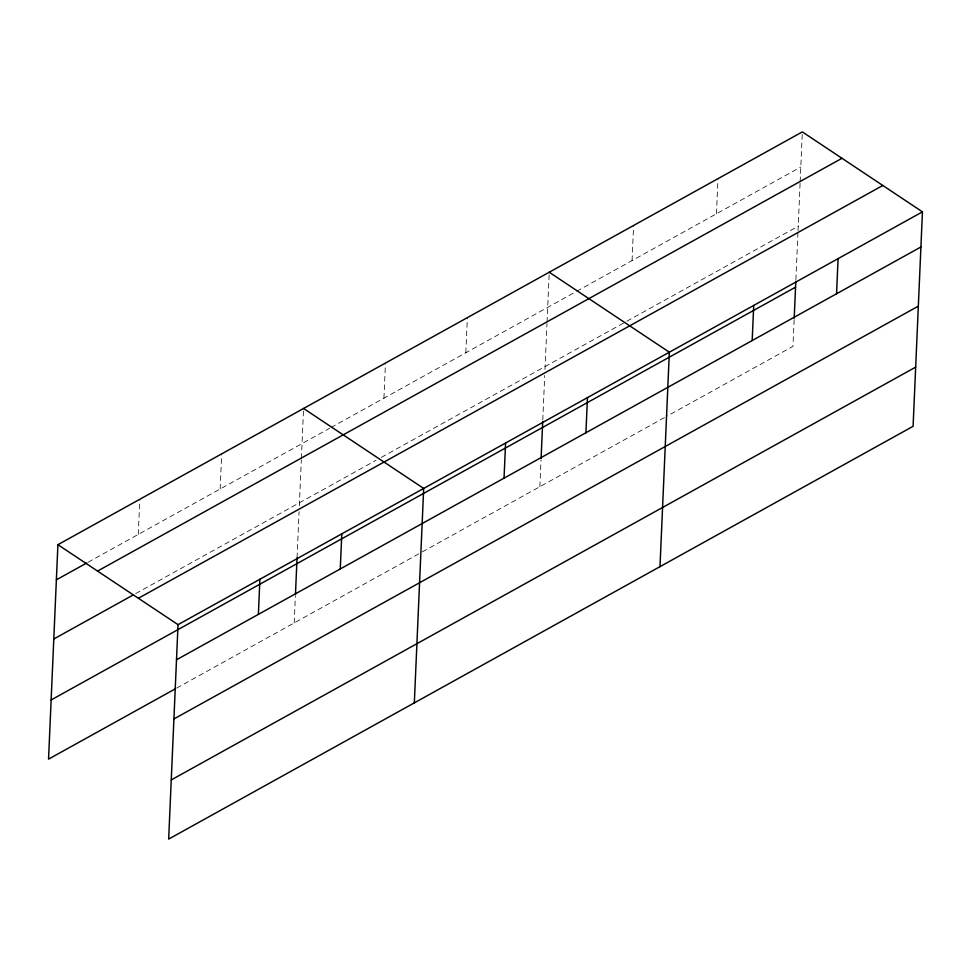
<?xml version="1.0" encoding="UTF-8"?>
<svg xmlns="http://www.w3.org/2000/svg" width="971" height="971" viewBox="0 0 971 971"><rect width="100%" height="100%" fill="white"/><g stroke="black" fill="none" stroke-linecap="round" stroke-linejoin="round"><path stroke-width="0.73" stroke-dasharray="4.86 3.64" d="M138.27 534.414L139.8 499.288M220.15 488.996L221.691 453.882M294.213 622.909L295.366 596.279M297.053 557.791L299.068 511.693M299.323 505.745L301.326 459.866M301.398 458.385L303.571 408.475M383.921 398.183L385.463 363.057M465.813 352.776L467.342 317.651M539.864 486.689L541.029 460.06M542.777 420.079L544.719 375.461M544.986 369.514L546.989 323.646M547.049 322.166L549.234 272.244M632.06 260.58L633.602 225.466M716.428 213.802L717.97 178.676M794.132 319.714L792.967 346.344L669.055 415.054M795.88 279.733L797.956 232.142M798.028 230.649L800.092 183.288M800.153 181.808L802.337 131.898M88.082 562.245L329.776 428.211M331.099 427.483L575.378 292.016M576.701 291.288L800.796 167.012M135.685 593.584L376.056 460.29M381.336 457.365L625.53 321.959M626.841 321.219L798.223 226.194M176.661 688.099L421.001 552.608M422.324 551.868L667.732 415.782"/><path stroke-width="1.46" d="M922.45 211.86L178.033 624.656L168.663 839.102L913.092 426.305L922.45 211.86L802.337 131.898L57.908 544.695L48.55 759.14L175.338 688.827M258.383 614.376L259.912 579.25M295.439 594.81L297.053 557.791M340.263 568.97L341.804 533.844M414.326 702.883L423.684 488.437L303.571 408.475M504.046 478.157L505.575 443.031M541.09 458.579L542.716 421.572M585.926 432.75L587.455 397.625M659.989 566.663L669.347 352.218L549.234 272.244M752.185 340.554L753.714 305.428M794.193 318.233L795.819 281.214M836.553 293.764L838.082 258.65M56.379 579.821L86.759 562.974M97.549 571.082L841.978 158.285M53.793 638.991L133.039 595.053M138.392 598.27L882.809 185.473M51.135 699.957L795.552 287.161M176.491 659.782L920.921 246.986M173.906 718.965L918.335 306.156M171.248 779.931L915.665 367.135M57.908 544.695L178.033 624.656"/></g></svg>
